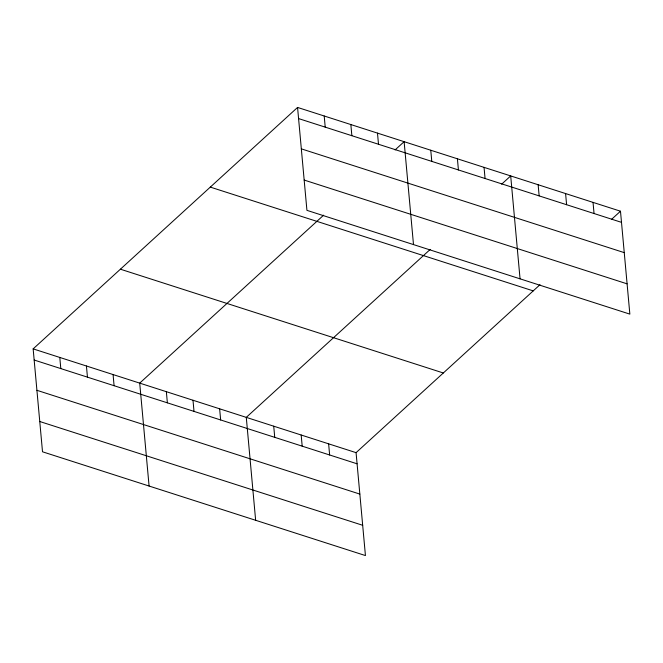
<?xml version="1.0" encoding="UTF-8"?>
<svg xmlns="http://www.w3.org/2000/svg" width="663" height="663" viewBox="0 0 663 663"><rect width="100%" height="100%" fill="white"/><g stroke="black" fill="none" stroke-linecap="round" stroke-linejoin="round"><path stroke-width="0.99" d="M539.997 284.7L356.072 452.655L365.437 555.569L42.515 451.793L33.15 348.879L297.563 107.431L620.485 211.207L629.85 314.121L306.928 210.345L297.563 107.431M323.643 215.168L139.711 383.123L149.084 486.037M395.098 149.921L404.123 141.675L413.497 244.597M430.204 249.421L246.28 417.367L255.645 520.289M501.667 184.165L510.692 175.919L520.057 278.841M611.46 219.453L620.485 211.207M298.582 118.578L621.496 222.354M301.334 148.86L624.256 252.636M304.176 180.063L627.09 283.839M210.304 187.107L533.226 290.883M120.409 269.203L443.323 372.979M33.15 348.879L356.072 452.655M34.161 360.026L357.084 463.802M36.921 390.308L359.843 494.084M39.763 421.511L362.678 525.287M593.037 202.389L594.048 213.536M565.589 193.563L566.6 204.718M538.141 184.745L539.152 195.892M484.048 167.358L485.067 178.513M457.412 158.797L458.423 169.952M430.768 150.236L431.787 161.391M377.487 133.114L378.498 144.261M350.843 124.553L351.862 135.7M324.207 115.992L325.218 127.139M328.624 443.829L329.635 454.984M301.176 435.011L302.187 446.158M273.728 426.193L274.739 437.34M219.635 408.806L220.655 419.961M192.999 400.245L194.01 411.391M166.355 391.684L167.366 402.831M113.075 374.562L114.086 385.709M86.43 366.001L87.45 377.148M59.794 357.44L60.805 368.587"/></g></svg>
